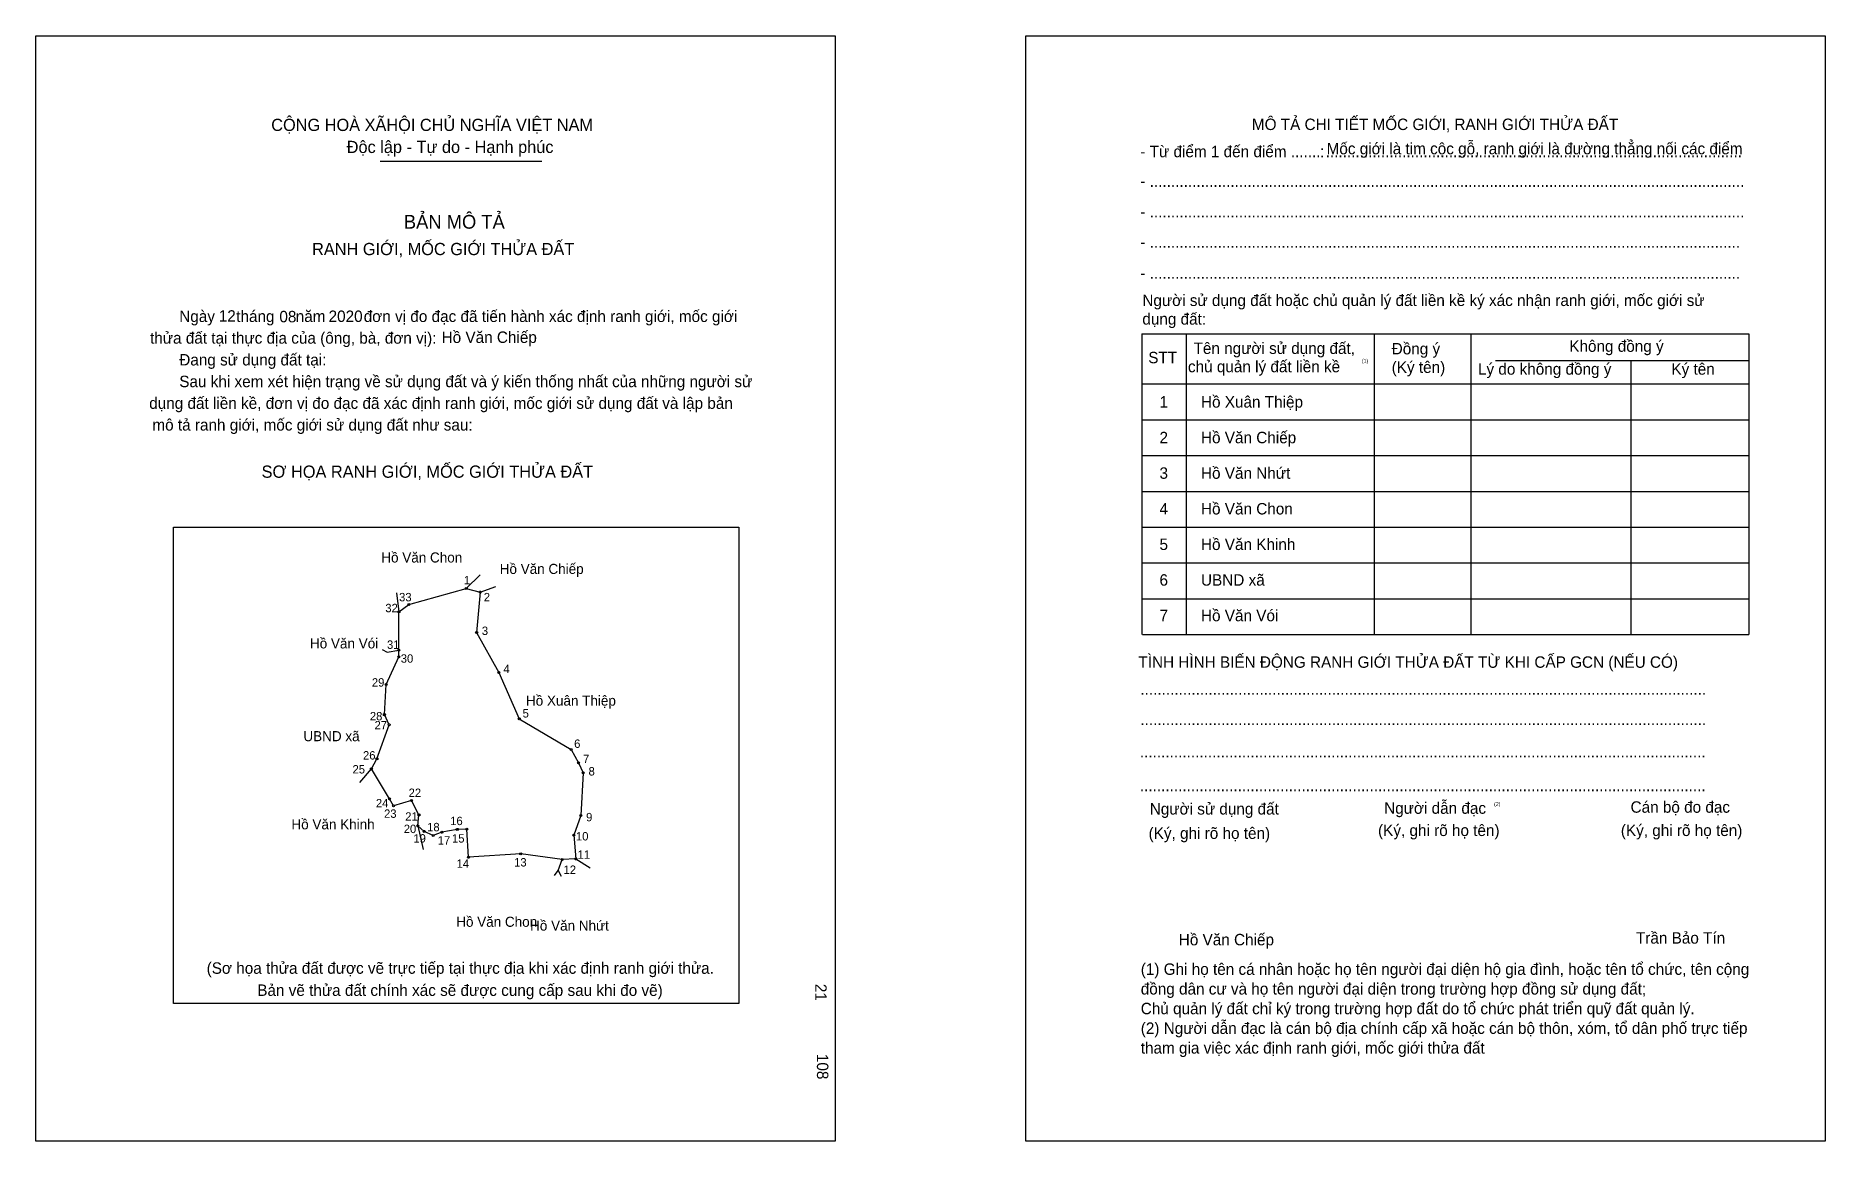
# Model space of a CAD drawing. Extents: x 547647 to 549338, y 1824905 to 1825950.
import ezdxf

# ---------------------------------------------------------------- set-up
doc = ezdxf.new("R2010")
doc.units = 0
for name, color, linetype in [('bmtKhungInTrang1', 7, 'Continuous'), ('bmtKhungInTrang2', 7, 'Continuous'), ('bmtNoiDung', 7, 'Continuous'), ('bmtTemplate', 7, 'Continuous'), ('CanhThua', 7, 'Continuous'), ('MocDinhThua', 7, 'Continuous'), ('RauThua', 7, 'Continuous'), ('SoHieuDinhThua', 7, 'Continuous'), ('TenChuLanCan', 7, 'Continuous')]:
    doc.layers.add(name, color=color, linetype=linetype)

msp = doc.modelspace()

# ---------------------------------------------------------------- linework, layer by layer
at = {"layer": 'bmtKhungInTrang1'}
msp.add_lwpolyline([(547646.7, 1825950), (548402.1, 1825950), (548402.1, 1824905.3), (547646.7, 1824905.3)], close=True, dxfattribs=at)
at = {"layer": 'bmtKhungInTrang2'}
msp.add_lwpolyline([(548582.2, 1825950), (549337.5, 1825950), (549337.5, 1824905.3), (548582.2, 1824905.3)], close=True, dxfattribs=at)
at = {"layer": 'bmtTemplate'}
for p, q in [((547972.2, 1825831.6), (548125, 1825831.6)), ((548733.7, 1825668.2), (548733.7, 1825384.2)), ((548911.4, 1825668.2), (548911.4, 1825384.2)), ((549002.8, 1825668.5), (549002.8, 1825384.2)), ((549265.2, 1825668.2), (549265.2, 1825384.2)), ((549026, 1825643.2), (549265.2, 1825643.2)), ((548692.3, 1825620.9), (549265.2, 1825620.9)), ((548692.3, 1825587.1), (549265.2, 1825587.1)), ((548692.3, 1825553.2), (549265.2, 1825553.2)), ((548692.3, 1825519.4), (549265.2, 1825519.4)), ((548692.3, 1825485.6), (549265.2, 1825485.6)), ((548692.3, 1825451.8), (549265.2, 1825451.8)), ((548692.3, 1825418), (549265.2, 1825418)), ((548692.3, 1825384.2), (549265.2, 1825384.2))]:
    msp.add_line(p, q, dxfattribs=at)
for points in [[(548691.9, 1825668.2), (549265.2, 1825668.2)], [(548691.9, 1825668.2), (548691.9, 1825384.2)], [(549153.7, 1825642.8), (549153.7, 1825384.2)]]:
    msp.add_lwpolyline(points, dxfattribs=at)
msp.add_lwpolyline([(547776.7, 1825035.4), (547776.7, 1825485.6), (548311.1, 1825485.6), (548311.1, 1825035.4)], close=True, dxfattribs=at)
at = {"layer": 'CanhThua'}
for p, q in [((547999.3, 1825412.4), (548053.5, 1825427.6)), ((548053.5, 1825427.6), (548066.5, 1825424.3)), ((548066.5, 1825424.3), (548063.3, 1825386)), ((547989.8, 1825369.4), (547989.9, 1825405.5)), ((547989.9, 1825405.5), (547999.3, 1825412.4)), ((548063.3, 1825386), (548084.3, 1825348.2)), ((547989.8, 1825363.1), (547989.8, 1825369.4)), ((547977.9, 1825336.9), (547989.8, 1825363.1)), ((548084.3, 1825348.2), (548103.6, 1825304.4)), ((547976.1, 1825308.4), (547977.9, 1825336.9)), ((547969.1, 1825266.7), (547980.6, 1825298.9)), ((547980.6, 1825298.9), (547976.1, 1825308.4)), ((548103.6, 1825304.4), (548152.5, 1825275.4)), ((547963.8, 1825257.1), (547969.1, 1825266.7)), ((548152.5, 1825275.4), (548159.5, 1825262.9)), ((547980.9, 1825228.8), (547963.8, 1825257.1)), ((548159.5, 1825262.9), (548164, 1825253.4)), ((548164, 1825253.4), (548161.8, 1825213.1)), ((547984.7, 1825222.2), (547980.9, 1825228.8)), ((548001.8, 1825227.3), (547984.7, 1825222.2)), ((548008.8, 1825213.6), (548001.8, 1825227.3)), ((548007.7, 1825203.4), (548008.8, 1825213.6)), ((548161.8, 1825213.1), (548155.1, 1825194.5)), ((548013.7, 1825198.1), (548007.7, 1825203.4)), ((548022.1, 1825194.2), (548013.7, 1825198.1)), ((548030.3, 1825197.2), (548022.1, 1825194.2)), ((548045, 1825200), (548030.3, 1825197.2)), ((548054, 1825200.2), (548045, 1825200)), ((548055.6, 1825173.6), (548054, 1825200.2)), ((548155.1, 1825194.5), (548157.1, 1825172)), ((548104.9, 1825176.8), (548055.6, 1825173.6)), ((548144.2, 1825171.5), (548104.9, 1825176.8)), ((548157.1, 1825172), (548144.2, 1825171.5))]:
    msp.add_line(p, q, dxfattribs=at)
at = {"layer": 'MocDinhThua'}
for centre in [(548053.5, 1825427.6), (548066.5, 1825424.3), (547989.9, 1825405.5), (547999.3, 1825412.4), (548063.3, 1825386), (547989.8, 1825369.4), (547989.8, 1825363.1), (548084.3, 1825348.2), (547977.9, 1825336.9), (547976.1, 1825308.4), (547980.6, 1825298.9), (548103.6, 1825304.4), (547969.1, 1825266.7), (548152.5, 1825275.4), (548159.5, 1825262.9), (547963.8, 1825257.1), (548164, 1825253.4), (547980.9, 1825228.8), (547984.7, 1825222.2), (548001.8, 1825227.3), (548008.8, 1825213.6), (548161.8, 1825213.1), (548007.7, 1825203.4), (548013.7, 1825198.1), (548030.3, 1825197.2), (548045, 1825200), (548054, 1825200.2), (548022.1, 1825194.2), (548155.1, 1825194.5), (548055.6, 1825173.6), (548104.9, 1825176.8), (548144.2, 1825171.5), (548157.1, 1825172)]:
    msp.add_circle(centre, 0.953, dxfattribs=at)
at = {"layer": 'RauThua'}
for p, q in [((548053.5, 1825427.6), (548066.7, 1825440.6)), ((547987.6, 1825423.5), (547989.9, 1825405.5)), ((548066.5, 1825424.3), (548081.4, 1825429.6)), ((547973.9, 1825370.1), (547978.7, 1825367.5)), ((547978.7, 1825367.5), (547989.8, 1825369.4)), ((547953, 1825244.3), (547963.8, 1825257.1)), ((548007.7, 1825203.4), (548012.9, 1825181)), ((548140.4, 1825161), (548144.2, 1825171.5)), ((548140.4, 1825161), (548144.2, 1825171.5)), ((548157.1, 1825172), (548170.6, 1825163.7)), ((548137, 1825156.5), (548140.4, 1825161)), ((548140.4, 1825161), (548143.2, 1825155.7))]:
    msp.add_line(p, q, dxfattribs=at)

# ---------------------------------------------------------------- texts
at = {"layer": 'bmtNoiDung'}
for s, height, p in [('12', 10.81, (547819.6, 1825679.8)), ('08', 10.81, (547876.9, 1825679.2)), ('2020', 10.81, (547923.4, 1825679.5)), ('Hồ Văn Chiếp', 10.807, (548030.2, 1825659.7)), ('1', 10.8, (548708.5, 1825598.6)), ('Hồ Xuân Thiệp ', 10.807, (548747.7, 1825598.6)), ('2', 10.8, (548708.5, 1825564.9)), ('Hồ Văn Chiếp ', 10.807, (548747.7, 1825564.9)), ('3', 10.8, (548708.5, 1825531.3)), ('Hồ Văn Nhứt ', 10.807, (548747.7, 1825531.3)), ('4', 10.8, (548708.5, 1825497.6)), ('Hồ Văn Chon ', 10.807, (548747.7, 1825497.6)), ('5', 10.8, (548708.5, 1825464)), ('Hồ Văn Khinh ', 10.807, (548747.7, 1825464)), ('6', 10.8, (548708.5, 1825430.3)), ('UBND xã ', 10.81, (548747.7, 1825430.3)), ('7', 10.8, (548708.5, 1825396.7)), ('Hồ Văn Vói ', 10.807, (548747.7, 1825396.7)), ('Hồ Văn Chiếp', 10.807, (548726.7, 1825090.4))]:
    msp.add_text(s, height=height, dxfattribs=at).set_placement(p)
for s, p in [('21', (548383.2, 1825054)), ('108', (548384.8, 1824987.8))]:
    msp.add_text(s, height=10.81, rotation=270, dxfattribs=at).set_placement(p)
at = {"layer": 'bmtTemplate'}
for s, height, p in [('CỘNG HOÀ XÃHỘI CHỦ NGHĨA VIỆT NAM', 11.528, (547869.2, 1825860)), ('MÔ TẢ CHI TIẾT MỐC GIỚI, RANH GIỚI THỬA ĐẤT', 10.803, (548795.8, 1825860.9)), ('Độc lập - Tự do - Hạnh phúc', 11.528, (547940.5, 1825839.2)), ('- Từ điểm 1 đến điểm .......', 10.803, (548690.4, 1825835.2)), (':', 10.8, (548860.2, 1825835.2)), ('Mốc giới là tim cộc gỗ, ranh giới là đường thẳng nối các điểm', 10.803, (548866.4, 1825838)), ('..................................................................................................', 10.803, (548865.5, 1825835.2)), ('- ............................................................................................................................................', 10.8033, (548690.4, 1825807.2)), ('BẢN MÔ TẢ', 12.97, (547994.5, 1825767.7)), ('- ............................................................................................................................................', 10.8033, (548690.4, 1825778.4)), ('RANH GIỚI, MỐC GIỚI THỬA ĐẤT', 11.528, (547907.8, 1825742.7)), ('- ...........................................................................................................................................', 10.8033, (548690.4, 1825749.7)), ('- ...........................................................................................................................................', 10.8033, (548690.4, 1825720.3)), ('Người sử dụng đất hoặc chủ quản lý đất liền kề ký xác nhận ranh giới, mốc giới sử', 10.803, (548692.3, 1825694.6)), ('Ngày     tháng     năm         đơn vị đo đạc đã tiến hành xác định ranh giới, mốc giới ', 10.807, (547782.3, 1825679.5)), ('dụng đất:', 10.8, (548692.3, 1825677)), ('thửa đất tại thực địa của (ông, bà, đơn vị):', 10.807, (547754.7, 1825659)), ('Tên người sử dụng đất,', 10.803, (548740.7, 1825649.3)), ('Đồng ý', 10.8, (548927.9, 1825648.9)), ('Không đồng ý', 10.803, (549095.7, 1825651.3)), ('Đang sử dụng đất tại:', 10.807, (547782.3, 1825638.4)), ('STT', 10.8, (548697.9, 1825640.5)), ('chủ quản lý đất liền kề', 10.803, (548735.4, 1825632)), ('(1)', 3.6, (548899.7, 1825640.9)), ('(Ký tên)', 10.8, (548927.9, 1825631.4)), ('Lý do không đồng ý', 10.803, (549009.4, 1825629.7)), ('Ký tên', 10.8, (549192.2, 1825629.7)), ('Sau khi xem xét hiện trạng về sử dụng đất và ý kiến thống nhất của những người sử ', 10.807, (547782.3, 1825617.9)), ('dụng đất liền kề, đơn vị đo đạc đã xác định ranh giới, mốc giới sử dụng đất và lập bản', 10.807, (547753.9, 1825597.4)), ('mô tả ranh giới, mốc giới sử dụng đất như sau:', 10.807, (547756.9, 1825576.9)), ('SƠ HỌA RANH GIỚI, MỐC GIỚI THỬA ĐẤT', 11.528, (547860.1, 1825532.3)), ('TÌNH HÌNH BIẾN ĐỘNG RANH GIỚI THỬA ĐẤT TỪ KHI CẤP GCN (NẾU CÓ)', 10.803, (548688.6, 1825352.7)), ('.....................................................................................................................................', 10.8195, (548690.4, 1825327.2)), ('.....................................................................................................................................', 10.8195, (548690.4, 1825298.5)), ('.....................................................................................................................................', 10.8195, (548689.9, 1825268.1)), ('.....................................................................................................................................', 10.8195, (548689.9, 1825236)), ('Người sử dụng đất', 10.803, (548699.3, 1825214)), ('Người dẫn đạc', 10.803, (548920.8, 1825214.7)), ('(2)', 3.6, (549024.6, 1825222.1)), ('Cán bộ đo đạc', 10.803, (549153.6, 1825215.7)), ('(Ký, ghi rõ họ tên)', 10.803, (548698.2, 1825191)), ('(Ký, ghi rõ họ tên)', 10.803, (548915, 1825193.7)), ('(Ký, ghi rõ họ tên)', 10.803, (549144.4, 1825193.7)), ('Trần Bảo Tín', 10.803, (549158.7, 1825092)), ('(Sơ họa thửa đất được vẽ trực tiếp tại thực địa khi xác định ranh giới thửa.', 10.807, (547808.2, 1825063.5)), ('(1) Ghi họ tên cá nhân hoặc họ tên người đại diện hộ gia đình, hoặc tên tổ chức, tên cộng', 10.803, (548690.8, 1825062.5)), ('Bản vẽ thửa đất chính xác sẽ được cung cấp sau khi đo vẽ)', 10.807, (547856, 1825042.6)), ('đồng dân cư và họ tên người đại diện trong trường hợp đồng sử dụng đất;', 10.803, (548690.8, 1825043.9)), ('Chủ quản lý đất chỉ ký trong trường hợp đất do tổ chức phát triển quỹ đất quản lý.', 10.803, (548690.8, 1825025.3)), ('(2) Người dẫn đạc là cán bộ địa chính cấp xã hoặc cán bộ thôn, xóm, tổ dân phố trực tiếp', 10.803, (548690.8, 1825006.7)), ('tham gia việc xác định ranh giới, mốc giới thửa đất', 10.803, (548690.8, 1824988.1))]:
    msp.add_text(s, height=height, dxfattribs=at).set_placement(p)
at = {"layer": 'SoHieuDinhThua'}
for s, p in [('1', (548051.3, 1825431.6)), ('33', (547990, 1825415.5)), ('2', (548070, 1825415.5)), ('32', (547977, 1825405.2)), ('3', (548068.2, 1825383.7)), ('31', (547978.6, 1825370.6)), ('30', (547991.6, 1825357.5)), ('4', (548088.6, 1825347.7)), ('29', (547964.3, 1825334.9)), ('28', (547962.4, 1825303)), ('27', (547966.8, 1825294.5)), ('5', (548106.7, 1825305.7)), ('6', (548155.4, 1825277)), ('26', (547955.9, 1825266)), ('7', (548163.8, 1825262.6)), ('25', (547946, 1825252.8)), ('8', (548169, 1825250.9)), ('22', (547999, 1825230.6)), ('24', (547968.1, 1825220.8)), ('23', (547975.8, 1825210.9)), ('21', (547995.8, 1825208.2)), ('9', (548166.7, 1825207.6)), ('20', (547994.4, 1825196.5)), ('18', (548016.5, 1825198.2)), ('16', (548038.3, 1825204)), ('10', (548157.1, 1825189.5)), ('19', (548003.5, 1825187.5)), ('17', (548026.5, 1825185.6)), ('15', (548040, 1825187.5)), ('11', (548158.7, 1825172.2)), ('14', (548044.4, 1825163.7)), ('13', (548098.7, 1825164.9)), ('12', (548145.4, 1825157.9))]:
    msp.add_text(s, height=7.94, dxfattribs=at).set_placement(p)
at = {"layer": 'TenChuLanCan'}
for s, height, p in [('Hồ Văn Chon', 9.525, (547973.2, 1825452.2)), ('Hồ Văn Chiếp', 9.525, (548085.1, 1825441.4)), ('Hồ Văn Vói', 9.53, (547905.8, 1825371)), ('Hồ Xuân Thiệp', 9.525, (548109.9, 1825316.9)), ('UBND xã', 9.53, (547899.6, 1825283.3)), ('Hồ Văn Khinh', 9.525, (547888.3, 1825200)), ('Hồ Văn Chon', 9.525, (548044, 1825107.9)), ('Hồ Văn Nhứt', 9.525, (548113.8, 1825104.3))]:
    msp.add_text(s, height=height, dxfattribs=at).set_placement(p)

doc.saveas('drawing.dxf')
